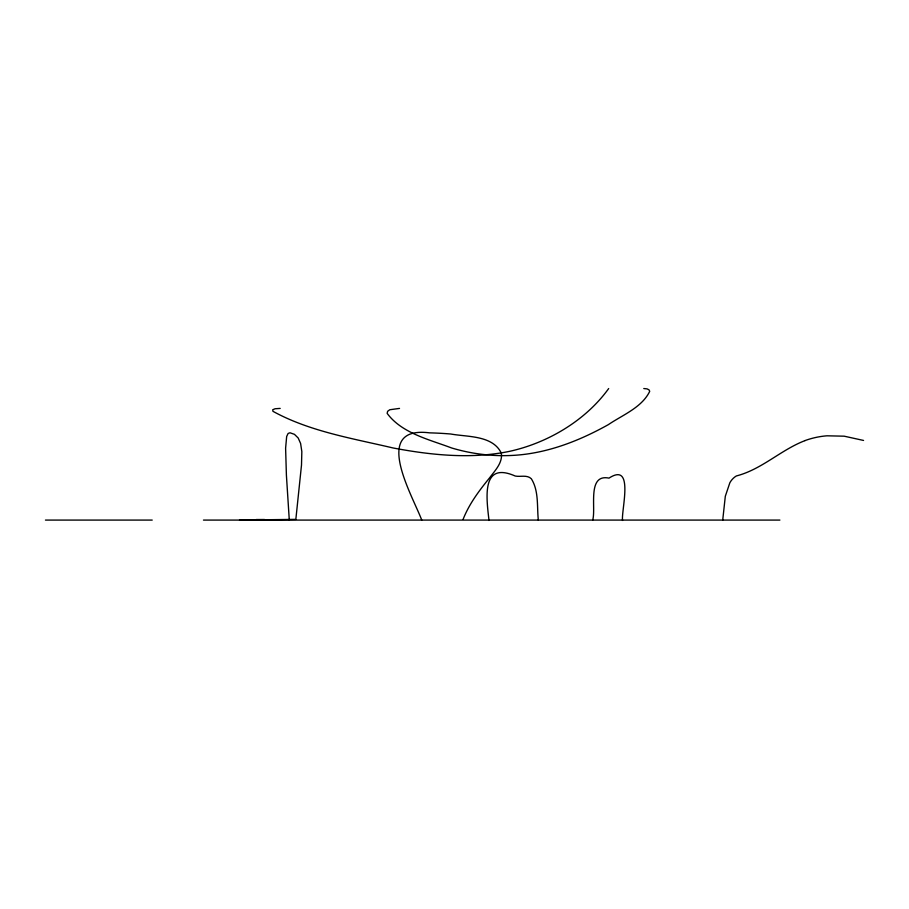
<?xml version="1.0" encoding="UTF-8"?>
<svg xmlns="http://www.w3.org/2000/svg" width="909" height="909" viewBox="0 0 909 909"><rect width="100%" height="100%" fill="white"/><g stroke="black" fill="none" stroke-linecap="round" stroke-linejoin="round"><path stroke-width="1.36" d="M592.679 520.084C596.293 508.506 586.794 473.544 608.996 478.123C634.675 461.397 621.12 510.472 622.54 520.459M722.723 520.084L725.314 496.269L729.87 482.713A19.896 17.135 89.7 0 1 736.358 475.952C761.787 469.419 780.706 449.966 804.908 440.66M463.09 519.369C469.124 503.938 479.191 490.599 489.576 477.861C494.882 470.669 502.745 462.965 501.359 453.227C492.746 435.172 467.612 437.07 450.694 434.002A464.715 413.595 90 0 0 429.582 432.854C371.099 425.526 412.334 495.132 421.742 520.084M280.199 408.414L275.075 408.755L272.734 409.743L272.927 411.3C309.651 431.502 352.522 438.399 393.018 447.955C431.161 455.159 470.828 459.25 509.222 451.421C547.843 442.99 585.737 420.435 608.678 388.541M399.517 408.414L389.768 409.743L387.632 411.3L387.143 413.356C401.823 433.32 429.321 439.502 451.58 447.955C478.043 455.875 506.336 457.92 533.572 452.966C560.001 448.228 585.032 437.661 608.382 424.617C622.654 414.936 641.913 407.516 649.719 391.336L648.992 389.825L647.038 388.87L643.777 388.541M239.499 520.073L295.845 519.369L301.504 465.067L301.833 451.58L300.606 443.467L298.197 438.013L294.448 434.332L290.005 432.786L288.119 433.457L286.665 436.49L285.608 448.205L286.403 475.146L289.289 520.084M45.45 520.084L152.212 520.084M203.468 520.084L779.899 520.084M863.55 440.445L844.177 436.184L827.008 435.809A114.966 95.377 -82.4 0 0 804.897 440.615M489.008 520.459C486.497 498.382 480.929 460.931 515.21 476.021C520.516 477.145 527.004 474.532 531.333 478.77C538.957 490.883 536.889 506.438 538.321 520.084M264.553 519.516A137.884 1.091 -0.6 0 1 256.179 519.55"/></g></svg>
